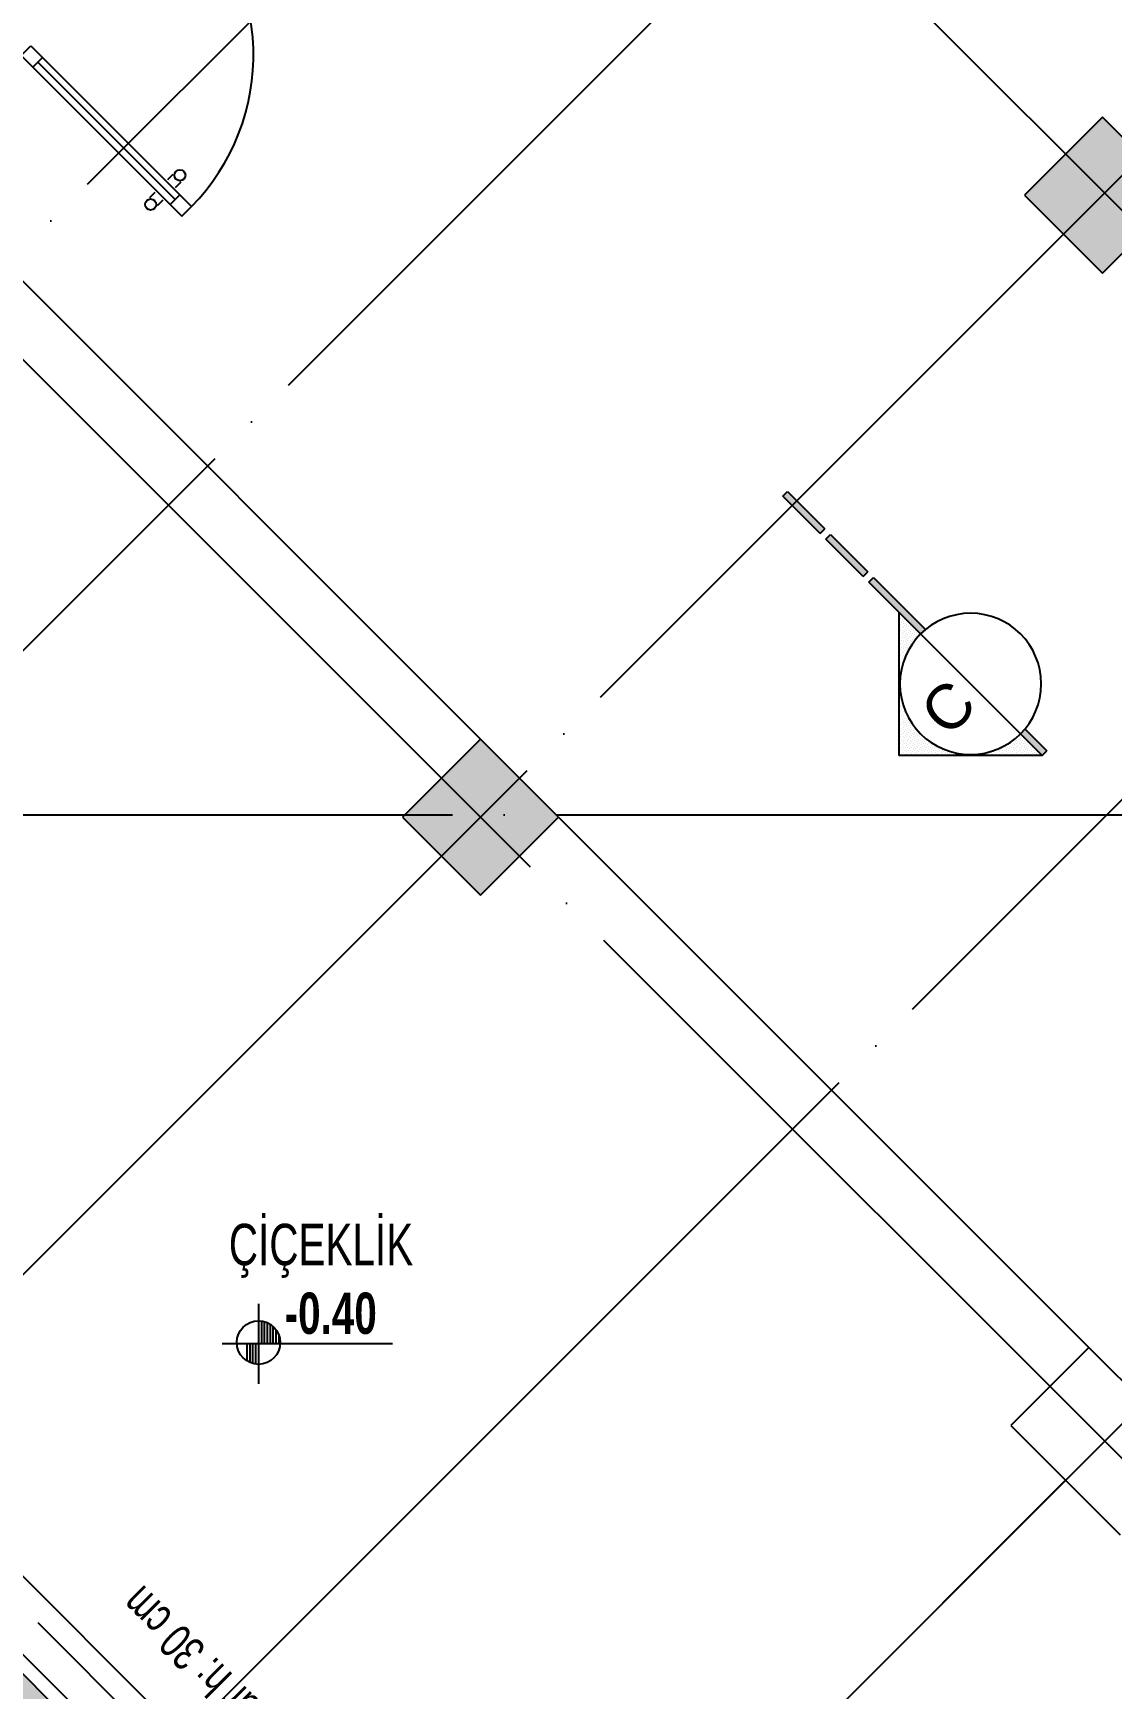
# Model space of a CAD drawing. Extents: x 460786 to 545292, y 30998 to 41694.
# Drawn here: x 488410 to 488801, y 37748 to 38349 of the extents above; entities that cross this region are included whole.
import ezdxf
from ezdxf.enums import TextEntityAlignment as Align

# ---------------------------------------------------------------- set-up
doc = ezdxf.new("R2010")
doc.units = 0
doc.header["$LTSCALE"] = 50
doc.header["$MEASUREMENT"] = 0
doc.linetypes.add('DASHDOT', pattern=[5.5, 5, -0.25, 0, -0.25])
doc.layers.get('0').update_dxf_attribs({"linetype": 'CONTINUOUS'})
for name, color, linetype in [('A-Aks Dikey', 12, 'DASHDOT'), ('A-Aks Yatay', 12, 'DASHDOT'), ('A-Betonarme', 6, 'CONTINUOUS'), ('A-Cam', 160, 'CONTINUOUS'), ('A-Gör 2', 40, 'CONTINUOUS'), ('A-Kesit Yazi', 4, 'CONTINUOUS'), ('A-Kot', 3, 'CONTINUOUS'), ('A-Poz-Kapı', 4, 'CONTINUOUS'), ('A-Tarama 1', 9, 'CONTINUOUS'), ('A-Yazı 1', 200, 'CONTINUOUS'), ('A-Yazı 2', 205, 'CONTINUOUS')]:
    doc.layers.add(name, color=color, linetype=linetype)
doc.styles.add('blkan', font='arial.ttf', dxfattribs={"width": 0.9, "height": 12.5})
doc.styles.get("Standard").update_dxf_attribs({"font": 'arial.ttf', "width": 0.9})
doc.styles.add('STANDARD1', font='arial.ttf')
doc.styles.add('YAZI', font='arialbd.ttf', dxfattribs={"width": 0.9, "height": 150})

# ---------------------------------------------------------------- blocks, each defined once
blk = doc.blocks.new('kapı CK 180p')
at = {"ltscale": 20}
for p, q in [((10, 82.4), (15, 82.4)), ((10, 0), (10, 82.4)), ((15, 0), (15, 82.4)), ((175, 82.4), (170, 82.4)), ((170, 0), (170, 82.4)), ((175, 0), (175, 82.4)), ((10, 76.4), (15, 76.4)), ((12.5, 6), (12.5, 76.4)), ((175, 76.4), (170, 76.4)), ((172.5, 6), (172.5, 76.4)), ((5, 0), (10, 0)), ((5, -5), (5, 0)), ((10, 6), (15, 6)), ((10, 0), (15, 0)), ((10, -5), (10, 0)), ((175, 6), (170, 6)), ((175, 0), (170, 0)), ((5, -5), (10, -5)), ((175, -5), (175, 0)), ((180, 0), (175, 0)), ((180, -5), (175, -5)), ((180, -5), (180, 0))]:
    blk.add_line(p, q, dxfattribs=at)
for p, q in [((6.55, 73.4), (9.4, 73.4)), ((18.45, 73.4), (15.6, 73.4)), ((166.55, 73.4), (169.4, 73.4)), ((178.45, 73.4), (175.6, 73.4)), ((6.55, 69.4), (9.4, 69.4)), ((18.45, 69.4), (15.6, 69.4)), ((166.55, 69.4), (169.4, 69.4)), ((178.45, 69.4), (175.6, 69.4)), ((5, 0), (2.5, 0)), ((5, -5), (2.5, -5)), ((180, 0), (182.5, 0)), ((180, -5), (182.5, -5))]:
    blk.add_line(p, q)
for centre in [(5, 71.4), (20, 71.4), (165, 71.4), (180, 71.4)]:
    blk.add_circle(centre, 2)
for centre, start, end in [((14.33, 4.12), 356.98619, 89.506), ((170.67, 4.12), 90.494, 183.01381)]:
    blk.add_arc(centre, 78.28, start, end)
at = {"layer": 'A-Poz-Kapı', "width": 0.8}
blk.add_attdef('POZNO', (33.25, -3.69), '', height=12.5, rotation=90, dxfattribs=at)
blk = doc.blocks.new('kot-p200')
for p, q in [((11, 26), (11, -46.7)), ((13.6, 10.3), (13.6, -10.4)), ((16.2, 9.8), (16.2, -10.4)), ((18.9, 8.9), (18.9, -10.4)), ((21.5, 7.5), (21.5, -10.4)), ((24.1, 5.6), (24.1, -10.4)), ((26.7, 2.8), (26.7, -10.4)), ((132.5, -10.4), (-21.8, -10.4)), ((0.5, -10.4), (0.5, -25.8)), ((3.1, -10.4), (3.1, -27.2)), ((5.7, -10.4), (5.7, -28.1)), ((8.4, -10.4), (8.4, -28.7)), ((29.4, -1.8), (29.4, -10.4))]:
    blk.add_line(p, q)
blk.add_circle((11.1, -9.2), 19.7)
at = {"style": 'YAZI', "width": 0.7}
blk.add_attdef('KABAKOT', (34.7, -1.3), '', height=37.5, dxfattribs=at)
blk = doc.blocks.new('*X5')
at = {"color": 0}
for p, q in [((116.45625, 395.0875), (116.45625, 395.0875)), ((116.4625, 395.1), (116.4625, 395.1)), ((116.46875, 395.0875), (116.46875, 395.0875)), ((116.475, 395.1), (116.475, 395.1)), ((116.48125, 395.1125), (116.48125, 395.1125)), ((116.48125, 395.0875), (116.48125, 395.0875)), ((116.4875, 395.125), (116.4875, 395.125)), ((116.4875, 395.1), (116.4875, 395.1)), ((116.49375, 395.1125), (116.49375, 395.1125)), ((116.49375, 395.0875), (116.49375, 395.0875)), ((116.5, 395.125), (116.5, 395.125)), ((116.5, 395.1), (116.5, 395.1)), ((116.50625, 395.1375), (116.50625, 395.1375)), ((116.50625, 395.1125), (116.50625, 395.1125)), ((116.50625, 395.0875), (116.50625, 395.0875)), ((116.5125, 395.15), (116.5125, 395.15)), ((116.5125, 395.125), (116.5125, 395.125)), ((116.5125, 395.1), (116.5125, 395.1)), ((116.51875, 395.1375), (116.51875, 395.1375)), ((116.51875, 395.1125), (116.51875, 395.1125)), ((116.51875, 395.0875), (116.51875, 395.0875)), ((116.525, 395.15), (116.525, 395.15)), ((116.525, 395.125), (116.525, 395.125)), ((116.525, 395.1), (116.525, 395.1)), ((116.53125, 395.1625), (116.53125, 395.1625)), ((116.53125, 395.1375), (116.53125, 395.1375)), ((116.53125, 395.1125), (116.53125, 395.1125)), ((116.53125, 395.0875), (116.53125, 395.0875)), ((116.5375, 395.175), (116.5375, 395.175)), ((116.5375, 395.15), (116.5375, 395.15)), ((116.5375, 395.125), (116.5375, 395.125)), ((116.5375, 395.1), (116.5375, 395.1)), ((116.54375, 395.1625), (116.54375, 395.1625)), ((116.54375, 395.1375), (116.54375, 395.1375)), ((116.54375, 395.1125), (116.54375, 395.1125)), ((116.54375, 395.0875), (116.54375, 395.0875)), ((116.55, 395.15), (116.55, 395.15)), ((116.55, 395.125), (116.55, 395.125)), ((116.55, 395.1), (116.55, 395.1)), ((116.55625, 395.1625), (116.55625, 395.1625)), ((116.55625, 395.1375), (116.55625, 395.1375)), ((116.55625, 395.1125), (116.55625, 395.1125)), ((116.55625, 395.0875), (116.55625, 395.0875)), ((116.5625, 395.15), (116.5625, 395.15)), ((116.5625, 395.125), (116.5625, 395.125)), ((116.5625, 395.1), (116.5625, 395.1)), ((116.56875, 395.1375), (116.56875, 395.1375)), ((116.56875, 395.1125), (116.56875, 395.1125)), ((116.56875, 395.0875), (116.56875, 395.0875)), ((116.575, 395.125), (116.575, 395.125)), ((116.575, 395.1), (116.575, 395.1)), ((116.58125, 395.1375), (116.58125, 395.1375)), ((116.58125, 395.1125), (116.58125, 395.1125)), ((116.58125, 395.0875), (116.58125, 395.0875)), ((116.5875, 395.125), (116.5875, 395.125)), ((116.5875, 395.1), (116.5875, 395.1)), ((116.59375, 395.1125), (116.59375, 395.1125)), ((116.59375, 395.0875), (116.59375, 395.0875)), ((116.6, 395.1), (116.6, 395.1)), ((116.60625, 395.1125), (116.60625, 395.1125)), ((116.60625, 395.0875), (116.60625, 395.0875)), ((116.6125, 395.1), (116.6125, 395.1)), ((116.61875, 395.0875), (116.61875, 395.0875)), ((116.63125, 395.0875), (116.63125, 395.0875)), ((116.3625, 395), (116.3625, 395)), ((116.375, 395), (116.375, 395)), ((116.38125, 395.0125), (116.38125, 395.0125)), ((116.3875, 395.025), (116.3875, 395.025)), ((116.3875, 395), (116.3875, 395)), ((116.39375, 395.0125), (116.39375, 395.0125)), ((116.4, 395.025), (116.4, 395.025)), ((116.4, 395), (116.4, 395)), ((116.40625, 395.0375), (116.40625, 395.0375)), ((116.40625, 395.0125), (116.40625, 395.0125)), ((116.4125, 395.05), (116.4125, 395.05)), ((116.4125, 395.025), (116.4125, 395.025)), ((116.4125, 395), (116.4125, 395)), ((116.41875, 395.0375), (116.41875, 395.0375)), ((116.41875, 395.0125), (116.41875, 395.0125)), ((116.425, 395.05), (116.425, 395.05)), ((116.425, 395.025), (116.425, 395.025)), ((116.425, 395), (116.425, 395)), ((116.43125, 395.0625), (116.43125, 395.0625)), ((116.43125, 395.0375), (116.43125, 395.0375)), ((116.43125, 395.0125), (116.43125, 395.0125)), ((116.4375, 395.075), (116.4375, 395.075)), ((116.4375, 395.05), (116.4375, 395.05)), ((116.4375, 395.025), (116.4375, 395.025)), ((116.4375, 395), (116.4375, 395)), ((116.44375, 395.0625), (116.44375, 395.0625)), ((116.44375, 395.0375), (116.44375, 395.0375)), ((116.44375, 395.0125), (116.44375, 395.0125)), ((116.45, 395.075), (116.45, 395.075)), ((116.45, 395.05), (116.45, 395.05)), ((116.45, 395.025), (116.45, 395.025)), ((116.45, 395), (116.45, 395)), ((116.45625, 395.0625), (116.45625, 395.0625)), ((116.45625, 395.0375), (116.45625, 395.0375)), ((116.45625, 395.0125), (116.45625, 395.0125)), ((116.4625, 395.075), (116.4625, 395.075)), ((116.4625, 395.05), (116.4625, 395.05)), ((116.4625, 395.025), (116.4625, 395.025)), ((116.4625, 395), (116.4625, 395)), ((116.46875, 395.0625), (116.46875, 395.0625)), ((116.46875, 395.0375), (116.46875, 395.0375)), ((116.46875, 395.0125), (116.46875, 395.0125)), ((116.475, 395.075), (116.475, 395.075)), ((116.475, 395.05), (116.475, 395.05)), ((116.475, 395.025), (116.475, 395.025)), ((116.48125, 395.0625), (116.48125, 395.0625)), ((116.48125, 395.0375), (116.48125, 395.0375)), ((116.48125, 395.0125), (116.48125, 395.0125)), ((116.4875, 395.075), (116.4875, 395.075)), ((116.4875, 395.05), (116.4875, 395.05)), ((116.4875, 395.025), (116.4875, 395.025)), ((116.49375, 395.0625), (116.49375, 395.0625)), ((116.49375, 395.0375), (116.49375, 395.0375)), ((116.49375, 395.0125), (116.49375, 395.0125)), ((116.5, 395.075), (116.5, 395.075)), ((116.5, 395.05), (116.5, 395.05)), ((116.5, 395.025), (116.5, 395.025)), ((116.50625, 395.0625), (116.50625, 395.0625)), ((116.50625, 395.0375), (116.50625, 395.0375)), ((116.50625, 395.0125), (116.50625, 395.0125)), ((116.5125, 395.075), (116.5125, 395.075)), ((116.5125, 395.05), (116.5125, 395.05)), ((116.5125, 395.025), (116.5125, 395.025)), ((116.51875, 395.0625), (116.51875, 395.0625)), ((116.51875, 395.0375), (116.51875, 395.0375)), ((116.51875, 395.0125), (116.51875, 395.0125)), ((116.525, 395.075), (116.525, 395.075)), ((116.525, 395.05), (116.525, 395.05)), ((116.525, 395.025), (116.525, 395.025)), ((116.53125, 395.0625), (116.53125, 395.0625)), ((116.53125, 395.0375), (116.53125, 395.0375)), ((116.53125, 395.0125), (116.53125, 395.0125)), ((116.5375, 395.075), (116.5375, 395.075)), ((116.5375, 395.05), (116.5375, 395.05)), ((116.5375, 395.025), (116.5375, 395.025)), ((116.54375, 395.0625), (116.54375, 395.0625)), ((116.54375, 395.0375), (116.54375, 395.0375)), ((116.54375, 395.0125), (116.54375, 395.0125)), ((116.55, 395.075), (116.55, 395.075)), ((116.55, 395.05), (116.55, 395.05)), ((116.55, 395.025), (116.55, 395.025)), ((116.55625, 395.0625), (116.55625, 395.0625)), ((116.55625, 395.0375), (116.55625, 395.0375)), ((116.55625, 395.0125), (116.55625, 395.0125)), ((116.5625, 395.075), (116.5625, 395.075)), ((116.5625, 395.05), (116.5625, 395.05)), ((116.5625, 395.025), (116.5625, 395.025)), ((116.56875, 395.0625), (116.56875, 395.0625)), ((116.56875, 395.0375), (116.56875, 395.0375)), ((116.56875, 395.0125), (116.56875, 395.0125)), ((116.575, 395.075), (116.575, 395.075)), ((116.575, 395.05), (116.575, 395.05)), ((116.575, 395.025), (116.575, 395.025)), ((116.58125, 395.0625), (116.58125, 395.0625)), ((116.58125, 395.0375), (116.58125, 395.0375)), ((116.58125, 395.0125), (116.58125, 395.0125)), ((116.5875, 395.075), (116.5875, 395.075)), ((116.5875, 395.05), (116.5875, 395.05)), ((116.5875, 395.025), (116.5875, 395.025)), ((116.59375, 395.0625), (116.59375, 395.0625)), ((116.59375, 395.0375), (116.59375, 395.0375)), ((116.59375, 395.0125), (116.59375, 395.0125)), ((116.6, 395.075), (116.6, 395.075)), ((116.6, 395.05), (116.6, 395.05)), ((116.6, 395.025), (116.6, 395.025)), ((116.60625, 395.0625), (116.60625, 395.0625)), ((116.60625, 395.0375), (116.60625, 395.0375)), ((116.60625, 395.0125), (116.60625, 395.0125)), ((116.6125, 395.075), (116.6125, 395.075)), ((116.6125, 395.05), (116.6125, 395.05)), ((116.6125, 395.025), (116.6125, 395.025)), ((116.61875, 395.0625), (116.61875, 395.0625)), ((116.61875, 395.0375), (116.61875, 395.0375)), ((116.61875, 395.0125), (116.61875, 395.0125)), ((116.625, 395.075), (116.625, 395.075)), ((116.625, 395.05), (116.625, 395.05)), ((116.625, 395.025), (116.625, 395.025)), ((116.625, 395), (116.625, 395)), ((116.63125, 395.0625), (116.63125, 395.0625)), ((116.63125, 395.0375), (116.63125, 395.0375)), ((116.63125, 395.0125), (116.63125, 395.0125)), ((116.6375, 395.075), (116.6375, 395.075)), ((116.6375, 395.05), (116.6375, 395.05)), ((116.6375, 395.025), (116.6375, 395.025)), ((116.6375, 395), (116.6375, 395)), ((116.64375, 395.0625), (116.64375, 395.0625)), ((116.64375, 395.0375), (116.64375, 395.0375)), ((116.64375, 395.0125), (116.64375, 395.0125)), ((116.65, 395.05), (116.65, 395.05)), ((116.65, 395.025), (116.65, 395.025)), ((116.65, 395), (116.65, 395)), ((116.65625, 395.0625), (116.65625, 395.0625)), ((116.65625, 395.0375), (116.65625, 395.0375)), ((116.65625, 395.0125), (116.65625, 395.0125)), ((116.6625, 395.05), (116.6625, 395.05)), ((116.6625, 395.025), (116.6625, 395.025)), ((116.6625, 395), (116.6625, 395)), ((116.66875, 395.0375), (116.66875, 395.0375)), ((116.66875, 395.0125), (116.66875, 395.0125)), ((116.675, 395.025), (116.675, 395.025)), ((116.675, 395), (116.675, 395)), ((116.68125, 395.0375), (116.68125, 395.0375)), ((116.68125, 395.0125), (116.68125, 395.0125)), ((116.6875, 395.025), (116.6875, 395.025)), ((116.6875, 395), (116.6875, 395)), ((116.69375, 395.0125), (116.69375, 395.0125)), ((116.7, 395), (116.7, 395)), ((116.70625, 395.0125), (116.70625, 395.0125)), ((116.7125, 395), (116.7125, 395)), ((116.2625, 394.9), (116.2625, 394.9)), ((116.28125, 394.9125), (116.28125, 394.9125)), ((116.2875, 394.925), (116.2875, 394.925)), ((116.30625, 394.9375), (116.30625, 394.9375)), ((116.3125, 394.95), (116.3125, 394.95)), ((116.325, 394.95), (116.325, 394.95)), ((116.33125, 394.9625), (116.33125, 394.9625)), ((116.3375, 394.975), (116.3375, 394.975)), ((116.34375, 394.9625), (116.34375, 394.9625)), ((116.35, 394.975), (116.35, 394.975)), ((116.35625, 394.9875), (116.35625, 394.9875)), ((116.35625, 394.9625), (116.35625, 394.9625)), ((116.3625, 394.975), (116.3625, 394.975)), ((116.36875, 394.9875), (116.36875, 394.9875)), ((116.375, 394.975), (116.375, 394.975)), ((116.38125, 394.9875), (116.38125, 394.9875)), ((116.39375, 394.9875), (116.39375, 394.9875)), ((116.40625, 394.9875), (116.40625, 394.9875)), ((116.66875, 394.9875), (116.66875, 394.9875)), ((116.68125, 394.9875), (116.68125, 394.9875)), ((116.69375, 394.9875), (116.69375, 394.9875)), ((116.70625, 394.9875), (116.70625, 394.9875)), ((116.7125, 394.975), (116.7125, 394.975)), ((116.71875, 394.9875), (116.71875, 394.9875)), ((116.725, 394.975), (116.725, 394.975)), ((116.73125, 394.9875), (116.73125, 394.9875)), ((116.73125, 394.9625), (116.73125, 394.9625)), ((116.7375, 394.975), (116.7375, 394.975)), ((116.74375, 394.9625), (116.74375, 394.9625)), ((116.75, 394.95), (116.75, 394.95)), ((116.75625, 394.9625), (116.75625, 394.9625)), ((116.7625, 394.95), (116.7625, 394.95)), ((116.76875, 394.9375), (116.76875, 394.9375)), ((116.78125, 394.9375), (116.78125, 394.9375)), ((116.7875, 394.925), (116.7875, 394.925)), ((116.80625, 394.9125), (116.80625, 394.9125)), ((116.18125, 394.8125), (116.18125, 394.8125)), ((116.1875, 394.825), (116.1875, 394.825)), ((116.19375, 394.8125), (116.19375, 394.8125)), ((116.2, 394.825), (116.2, 394.825)), ((116.20625, 394.8375), (116.20625, 394.8375)), ((116.2125, 394.85), (116.2125, 394.85)), ((116.23125, 394.8625), (116.23125, 394.8625)), ((116.2375, 394.875), (116.2375, 394.875)), ((116.25625, 394.8875), (116.25625, 394.8875)), ((116.83125, 394.8875), (116.83125, 394.8875)), ((116.85625, 394.8625), (116.85625, 394.8625)), ((116.8625, 394.85), (116.8625, 394.85)), ((116.88125, 394.8375), (116.88125, 394.8375)), ((116.8875, 394.825), (116.8875, 394.825)), ((116.89375, 394.8125), (116.89375, 394.8125)), ((116.90625, 394.8125), (116.90625, 394.8125)), ((116.08125, 394.7125), (116.08125, 394.7125)), ((116.0875, 394.725), (116.0875, 394.725)), ((116.09375, 394.7125), (116.09375, 394.7125)), ((116.1, 394.725), (116.1, 394.725)), ((116.10625, 394.7375), (116.10625, 394.7375)), ((116.10625, 394.7125), (116.10625, 394.7125)), ((116.1125, 394.75), (116.1125, 394.75)), ((116.1125, 394.725), (116.1125, 394.725)), ((116.11875, 394.7375), (116.11875, 394.7375)), ((116.11875, 394.7125), (116.11875, 394.7125)), ((116.125, 394.75), (116.125, 394.75)), ((116.125, 394.725), (116.125, 394.725)), ((116.13125, 394.7625), (116.13125, 394.7625)), ((116.13125, 394.7375), (116.13125, 394.7375)), ((116.13125, 394.7125), (116.13125, 394.7125)), ((116.1375, 394.775), (116.1375, 394.775)), ((116.1375, 394.75), (116.1375, 394.75)), ((116.1375, 394.725), (116.1375, 394.725)), ((116.14375, 394.7625), (116.14375, 394.7625)), ((116.14375, 394.7375), (116.14375, 394.7375)), ((116.14375, 394.7125), (116.14375, 394.7125)), ((116.15, 394.775), (116.15, 394.775)), ((116.15, 394.75), (116.15, 394.75)), ((116.15, 394.725), (116.15, 394.725)), ((116.15625, 394.7875), (116.15625, 394.7875)), ((116.15625, 394.7625), (116.15625, 394.7625)), ((116.15625, 394.7375), (116.15625, 394.7375)), ((116.1625, 394.8), (116.1625, 394.8)), ((116.1625, 394.775), (116.1625, 394.775)), ((116.1625, 394.75), (116.1625, 394.75)), ((116.16875, 394.7875), (116.16875, 394.7875)), ((116.16875, 394.7625), (116.16875, 394.7625)), ((116.175, 394.8), (116.175, 394.8)), ((116.175, 394.775), (116.175, 394.775)), ((116.18125, 394.7875), (116.18125, 394.7875)), ((116.1875, 394.8), (116.1875, 394.8)), ((116.9, 394.8), (116.9, 394.8)), ((116.90625, 394.7875), (116.90625, 394.7875)), ((116.9125, 394.8), (116.9125, 394.8)), ((116.9125, 394.775), (116.9125, 394.775)), ((116.91875, 394.7875), (116.91875, 394.7875)), ((116.91875, 394.7625), (116.91875, 394.7625)), ((116.925, 394.775), (116.925, 394.775)), ((116.925, 394.75), (116.925, 394.75)), ((116.925, 394.725), (116.925, 394.725)), ((116.93125, 394.7875), (116.93125, 394.7875)), ((116.93125, 394.7625), (116.93125, 394.7625)), ((116.93125, 394.7375), (116.93125, 394.7375)), ((116.93125, 394.7125), (116.93125, 394.7125)), ((116.9375, 394.775), (116.9375, 394.775)), ((116.9375, 394.75), (116.9375, 394.75)), ((116.9375, 394.725), (116.9375, 394.725)), ((116.94375, 394.7625), (116.94375, 394.7625)), ((116.94375, 394.7375), (116.94375, 394.7375)), ((116.94375, 394.7125), (116.94375, 394.7125)), ((116.95, 394.75), (116.95, 394.75)), ((116.95, 394.725), (116.95, 394.725)), ((116.95625, 394.7625), (116.95625, 394.7625)), ((116.95625, 394.7375), (116.95625, 394.7375)), ((116.95625, 394.7125), (116.95625, 394.7125)), ((116.9625, 394.75), (116.9625, 394.75)), ((116.9625, 394.725), (116.9625, 394.725)), ((116.96875, 394.7375), (116.96875, 394.7375)), ((116.96875, 394.7125), (116.96875, 394.7125)), ((116.975, 394.725), (116.975, 394.725)), ((116.98125, 394.7375), (116.98125, 394.7375)), ((116.98125, 394.7125), (116.98125, 394.7125)), ((116.9875, 394.725), (116.9875, 394.725)), ((116.99375, 394.7125), (116.99375, 394.7125)), ((117.00625, 394.7125), (117.00625, 394.7125)), ((115.9875, 394.625), (115.9875, 394.625)), ((116, 394.625), (116, 394.625)), ((116.00625, 394.6375), (116.00625, 394.6375)), ((116.0125, 394.65), (116.0125, 394.65)), ((116.0125, 394.625), (116.0125, 394.625)), ((116.01875, 394.6375), (116.01875, 394.6375)), ((116.025, 394.65), (116.025, 394.65)), ((116.025, 394.625), (116.025, 394.625)), ((116.03125, 394.6625), (116.03125, 394.6625)), ((116.03125, 394.6375), (116.03125, 394.6375)), ((116.0375, 394.675), (116.0375, 394.675)), ((116.0375, 394.65), (116.0375, 394.65)), ((116.0375, 394.625), (116.0375, 394.625)), ((116.04375, 394.6625), (116.04375, 394.6625)), ((116.04375, 394.6375), (116.04375, 394.6375)), ((116.05, 394.675), (116.05, 394.675)), ((116.05, 394.65), (116.05, 394.65)), ((116.05, 394.625), (116.05, 394.625)), ((116.05625, 394.6875), (116.05625, 394.6875)), ((116.05625, 394.6625), (116.05625, 394.6625)), ((116.05625, 394.6375), (116.05625, 394.6375)), ((116.0625, 394.7), (116.0625, 394.7)), ((116.0625, 394.675), (116.0625, 394.675)), ((116.0625, 394.65), (116.0625, 394.65)), ((116.0625, 394.625), (116.0625, 394.625)), ((116.06875, 394.6875), (116.06875, 394.6875)), ((116.06875, 394.6625), (116.06875, 394.6625)), ((116.06875, 394.6375), (116.06875, 394.6375)), ((116.075, 394.7), (116.075, 394.7)), ((116.075, 394.675), (116.075, 394.675)), ((116.075, 394.65), (116.075, 394.65)), ((116.075, 394.625), (116.075, 394.625)), ((116.08125, 394.6875), (116.08125, 394.6875)), ((116.08125, 394.6625), (116.08125, 394.6625)), ((116.08125, 394.6375), (116.08125, 394.6375)), ((116.0875, 394.7), (116.0875, 394.7)), ((116.0875, 394.675), (116.0875, 394.675)), ((116.0875, 394.65), (116.0875, 394.65)), ((116.0875, 394.625), (116.0875, 394.625)), ((116.09375, 394.6875), (116.09375, 394.6875)), ((116.09375, 394.6625), (116.09375, 394.6625)), ((116.09375, 394.6375), (116.09375, 394.6375)), ((116.1, 394.7), (116.1, 394.7)), ((116.1, 394.675), (116.1, 394.675)), ((116.1, 394.65), (116.1, 394.65)), ((116.1, 394.625), (116.1, 394.625)), ((116.10625, 394.6875), (116.10625, 394.6875)), ((116.10625, 394.6625), (116.10625, 394.6625)), ((116.10625, 394.6375), (116.10625, 394.6375)), ((116.1125, 394.7), (116.1125, 394.7)), ((116.1125, 394.675), (116.1125, 394.675)), ((116.1125, 394.65), (116.1125, 394.65)), ((116.1125, 394.625), (116.1125, 394.625)), ((116.11875, 394.6875), (116.11875, 394.6875)), ((116.11875, 394.6625), (116.11875, 394.6625)), ((116.11875, 394.6375), (116.11875, 394.6375)), ((116.125, 394.7), (116.125, 394.7)), ((116.125, 394.675), (116.125, 394.675)), ((116.125, 394.65), (116.125, 394.65)), ((116.125, 394.625), (116.125, 394.625)), ((116.13125, 394.6875), (116.13125, 394.6875)), ((116.13125, 394.6625), (116.13125, 394.6625)), ((116.13125, 394.6375), (116.13125, 394.6375)), ((116.1375, 394.7), (116.1375, 394.7)), ((116.1375, 394.675), (116.1375, 394.675)), ((116.1375, 394.65), (116.1375, 394.65)), ((116.1375, 394.625), (116.1375, 394.625)), ((116.14375, 394.6875), (116.14375, 394.6875)), ((116.14375, 394.6625), (116.14375, 394.6625)), ((116.15, 394.7), (116.15, 394.7)), ((116.9375, 394.7), (116.9375, 394.7)), ((116.9375, 394.675), (116.9375, 394.675)), ((116.94375, 394.6875), (116.94375, 394.6875)), ((116.94375, 394.6625), (116.94375, 394.6625)), ((116.94375, 394.6375), (116.94375, 394.6375)), ((116.95, 394.7), (116.95, 394.7)), ((116.95, 394.675), (116.95, 394.675)), ((116.95, 394.65), (116.95, 394.65)), ((116.95, 394.625), (116.95, 394.625)), ((116.95625, 394.6875), (116.95625, 394.6875)), ((116.95625, 394.6625), (116.95625, 394.6625)), ((116.95625, 394.6375), (116.95625, 394.6375)), ((116.9625, 394.7), (116.9625, 394.7)), ((116.9625, 394.675), (116.9625, 394.675)), ((116.9625, 394.65), (116.9625, 394.65)), ((116.9625, 394.625), (116.9625, 394.625)), ((116.96875, 394.6875), (116.96875, 394.6875)), ((116.96875, 394.6625), (116.96875, 394.6625)), ((116.96875, 394.6375), (116.96875, 394.6375)), ((116.975, 394.7), (116.975, 394.7)), ((116.975, 394.675), (116.975, 394.675)), ((116.975, 394.65), (116.975, 394.65)), ((116.975, 394.625), (116.975, 394.625)), ((116.98125, 394.6875), (116.98125, 394.6875)), ((116.98125, 394.6625), (116.98125, 394.6625)), ((116.98125, 394.6375), (116.98125, 394.6375)), ((116.9875, 394.7), (116.9875, 394.7)), ((116.9875, 394.675), (116.9875, 394.675)), ((116.9875, 394.65), (116.9875, 394.65)), ((116.9875, 394.625), (116.9875, 394.625)), ((116.99375, 394.6875), (116.99375, 394.6875)), ((116.99375, 394.6625), (116.99375, 394.6625)), ((116.99375, 394.6375), (116.99375, 394.6375)), ((117, 394.7), (117, 394.7)), ((117, 394.675), (117, 394.675)), ((117, 394.65), (117, 394.65)), ((117, 394.625), (117, 394.625)), ((117.00625, 394.6875), (117.00625, 394.6875)), ((117.00625, 394.6625), (117.00625, 394.6625)), ((117.00625, 394.6375), (117.00625, 394.6375)), ((117.0125, 394.7), (117.0125, 394.7)), ((117.0125, 394.675), (117.0125, 394.675)), ((117.0125, 394.65), (117.0125, 394.65)), ((117.0125, 394.625), (117.0125, 394.625)), ((117.01875, 394.6875), (117.01875, 394.6875)), ((117.01875, 394.6625), (117.01875, 394.6625)), ((117.01875, 394.6375), (117.01875, 394.6375)), ((117.025, 394.675), (117.025, 394.675)), ((117.025, 394.65), (117.025, 394.65)), ((117.025, 394.625), (117.025, 394.625)), ((117.03125, 394.6875), (117.03125, 394.6875)), ((117.03125, 394.6625), (117.03125, 394.6625)), ((117.03125, 394.6375), (117.03125, 394.6375)), ((117.0375, 394.675), (117.0375, 394.675)), ((117.0375, 394.65), (117.0375, 394.65)), ((117.0375, 394.625), (117.0375, 394.625)), ((117.04375, 394.6625), (117.04375, 394.6625)), ((117.04375, 394.6375), (117.04375, 394.6375)), ((117.05, 394.65), (117.05, 394.65)), ((117.05, 394.625), (117.05, 394.625)), ((117.05625, 394.6625), (117.05625, 394.6625)), ((117.05625, 394.6375), (117.05625, 394.6375)), ((117.0625, 394.65), (117.0625, 394.65)), ((117.0625, 394.625), (117.0625, 394.625)), ((117.06875, 394.6375), (117.06875, 394.6375)), ((117.075, 394.625), (117.075, 394.625)), ((117.08125, 394.6375), (117.08125, 394.6375)), ((117.0875, 394.625), (117.0875, 394.625)), ((115.98125, 394.6125), (115.98125, 394.6125)), ((115.99375, 394.6125), (115.99375, 394.6125)), ((116.00625, 394.6125), (116.00625, 394.6125)), ((116.01875, 394.6125), (116.01875, 394.6125)), ((116.03125, 394.6125), (116.03125, 394.6125)), ((116.04375, 394.6125), (116.04375, 394.6125)), ((116.05625, 394.6125), (116.05625, 394.6125)), ((116.06875, 394.6125), (116.06875, 394.6125)), ((116.08125, 394.6125), (116.08125, 394.6125)), ((116.09375, 394.6125), (116.09375, 394.6125)), ((116.10625, 394.6125), (116.10625, 394.6125)), ((116.11875, 394.6125), (116.11875, 394.6125)), ((116.13125, 394.6125), (116.13125, 394.6125)), ((116.94375, 394.6125), (116.94375, 394.6125)), ((116.95625, 394.6125), (116.95625, 394.6125)), ((116.96875, 394.6125), (116.96875, 394.6125)), ((116.98125, 394.6125), (116.98125, 394.6125)), ((116.99375, 394.6125), (116.99375, 394.6125)), ((117.00625, 394.6125), (117.00625, 394.6125)), ((117.01875, 394.6125), (117.01875, 394.6125)), ((117.03125, 394.6125), (117.03125, 394.6125)), ((117.04375, 394.6125), (117.04375, 394.6125)), ((117.05625, 394.6125), (117.05625, 394.6125)), ((117.06875, 394.6125), (117.06875, 394.6125)), ((117.08125, 394.6125), (117.08125, 394.6125)), ((117.09375, 394.6125), (117.09375, 394.6125)), ((117.10625, 394.6125), (117.10625, 394.6125))]:
    blk.add_line(p, q, dxfattribs=at)
blk = doc.blocks.new('kesit-p2')
h = blk.add_hatch()
h.set_pattern_fill('DOTS', scale=0.2, angle=90)
h.set_pattern_definition([(90, (294857.23727, 191937.31927), (-0.3175, 0.15875), [0, -0.3175])])
h.paths.add_polyline_path([(107.49, 62.37), (107.49, 51.2, -0.023249), (109.87, 51.09), (109.87, 62.37)])
h.paths.add_polyline_path([(107.49, 0), (107.49, -11.17), (107.49, -26.52), (109.87, -26.52), (109.87, 0.11, -0.023249)])
h.paths.add_polyline_path([(107.49, -29.51), (107.49, -48.56), (109.87, -48.56), (109.87, -29.51)])
h.paths.add_polyline_path([(107.49, -51.55), (107.49, -70.59), (109.87, -70.59), (109.87, -51.55)])
at = {"color": 0}
for p, q in [((107.49, 62.37), (70.72, 25.6)), ((107.49, -11.17), (107.49, 62.37)), ((109.87, 51.09), (109.87, 62.37)), ((107.49, -11.17), (70.72, 25.6)), ((109.87, -26.52), (109.87, 0.11)), ((109.87, -48.56), (109.87, -29.51)), ((109.87, -70.59), (109.87, -51.55))]:
    blk.add_line(p, q, dxfattribs=at)
for p, q in [((107.49, 62.37), (109.87, 62.37)), ((107.49, -11.17), (107.49, -26.52)), ((107.49, -26.52), (109.87, -26.52)), ((107.49, -29.51), (107.49, -48.56)), ((107.49, -29.51), (109.87, -29.51)), ((107.49, -48.56), (109.87, -48.56)), ((107.49, -51.55), (107.49, -70.59)), ((107.49, -51.55), (109.87, -51.55)), ((107.49, -70.59), (109.87, -70.59))]:
    blk.add_line(p, q)
blk.add_circle((107.49, 25.6), 25.6, dxfattribs=at)
at = {"color": 7, "xscale": 64, "yscale": 64, "zscale": 64, "rotation": 90}
blk.add_blockref('*X5', (25362.39, -7433.1), dxfattribs=at)
at = {"style": 'STANDARD1'}
blk.add_attdef('TEXT', text='', height=16, dxfattribs=at).set_placement((95.69, 25.83), align=Align.MIDDLE_CENTER)
at = {"style": 'STANDARD1', "width": 0.6}
blk.add_attdef('TEXT', text='', height=12, dxfattribs=at).set_placement((119.93, 26.59), align=Align.MIDDLE_CENTER)

msp = doc.modelspace()

# ---------------------------------------------------------------- hatches: boundary and pattern name
at = {"layer": 'A-Tarama 1'}
h = msp.add_hatch(dxfattribs=at)
h.set_pattern_fill('ANSI33', color=256, scale=30, angle=180, style=0)
h.set_pattern_definition([(225, (-3046.124, 1950.459), (5.30330086, -5.30330086), []), (225, (-3051.4276, 1950.459), (5.30330086, -5.30330086), [3.75, -1.875])])
h.paths.add_polyline_path([(487640.47, 38519.78), (487617.84, 38497.15), (487646.12, 38468.87), (487668.75, 38491.49)])
h.paths.add_polyline_path([(487666.63, 38545.94), (487644, 38523.31), (487672.29, 38495.03), (487694.91, 38517.66)])
h.paths.add_polyline_path([(487414.19, 38746.05), (487391.56, 38723.42), (487419.85, 38695.14), (487442.48, 38717.77)])
h.paths.add_polyline_path([(487468.64, 38743.93), (487440.35, 38772.21), (487417.73, 38749.59), (487446.01, 38721.3)])
h.paths.add_polyline_path([(487921.19, 38743.93), (487892.9, 38772.21), (487864.62, 38743.93), (487892.9, 38715.65)])
h.paths.add_polyline_path([(488147.46, 38517.66), (488119.18, 38545.94), (488090.89, 38517.66), (488105.03, 38503.51), (488119.18, 38489.37)])
h.paths.add_polyline_path([(487895.02, 38265.22), (487866.74, 38293.5), (487844.11, 38270.88), (487872.4, 38242.59)])
h.paths.add_polyline_path([(488124.83, 38099.05), (488096.55, 38070.76), (488124.83, 38042.48), (488153.12, 38070.76)])
h.paths.add_polyline_path([(488139.68, 38020.56), (488122.01, 38002.88), (488130.49, 37994.4), (488211.81, 37913.08), (488229.49, 37930.76)])
h.paths.add_polyline_path([(488394.24, 37766), (488376.56, 37748.32), (488447.27, 37677.61), (488464.95, 37695.29)])
h.paths.add_polyline_path([(488540.61, 37619.63), (488517.99, 37597), (488546.27, 37568.72), (488568.9, 37591.35)])
h.paths.add_polyline_path([(488820.53, 38295.53), (488797.9, 38318.16), (488769.62, 38289.87), (488797.9, 38261.59), (488826.19, 38289.87)])
h.paths.add_polyline_path([(488600.72, 38064.4), (488595.06, 38070.06), (488572.43, 38092.69), (488544.15, 38064.4), (488572.43, 38036.12)])
h.paths.add_polyline_path([(488374.44, 38290.68), (488346.16, 38318.96), (488317.87, 38290.68), (488346.16, 38262.39)])
h.paths.add_polyline_path([(488595.06, 38522.61), (488572.43, 38545.23), (488544.15, 38516.95), (488572.43, 38488.66), (488600.72, 38516.95)])
h.paths.add_polyline_path([(489053.72, 38517.4), (489025.43, 38545.69), (488997.15, 38517.4), (489025.43, 38489.12)])
h.paths.add_polyline_path([(489037.58, 38965.13), (489037.58, 38990.48), (489012.58, 38990.48), (489012.58, 38975.48), (488798.35, 38761.25), (488584.58, 38975.03), (488584.58, 38990.03), (488559.58, 38990.03), (488559.58, 38964.67), (488798.35, 38725.9)])
h.paths.add_polyline_path([(488373.74, 38743.93), (488345.45, 38772.21), (488317.17, 38743.93), (488345.45, 38715.65)])
h.paths.add_polyline_path([(488147.46, 38970.2), (488119.18, 38998.49), (488090.89, 38970.2), (488119.18, 38941.92)])
h.paths.add_polyline_path([(487694.91, 38970.2), (487666.63, 38998.49), (487638.34, 38970.2), (487666.63, 38941.92)])
h.paths.add_polyline_path([(487892.9, 39224.76), (487864.62, 39196.48), (487892.9, 39168.19), (487921.19, 39196.48)])
h.paths.add_polyline_path([(487910.93, 39648.67), (488128.37, 39866.11), (488110.69, 39883.79), (487875.58, 39648.67), (488119.53, 39404.72), (488137.21, 39422.4)])
h.paths.add_polyline_path([(487720.02, 39910.3), (487702.34, 39927.98), (487666.98, 39892.63), (487631.63, 39927.98), (487613.95, 39910.3), (487666.98, 39857.27)])
h.paths.add_polyline_path([(487021.75, 40097.33), (486993.46, 40125.62), (486965.18, 40097.33), (486993.46, 40069.05)])
h.paths.add_polyline_path([(486767.19, 39899.34), (486738.9, 39871.06), (486767.19, 39842.77), (486795.47, 39871.06)])
h.paths.add_polyline_path([(486514.04, 39646.2), (486491.42, 39623.57), (486519.7, 39595.29), (486542.33, 39617.91)])
h.paths.add_polyline_path([(486540.21, 39672.36), (486517.58, 39649.73), (486545.86, 39621.45), (486568.49, 39644.08)])
h.paths.add_polyline_path([(487266.76, 40292.85), (487231.4, 40328.2), (487267.11, 40363.91), (487249.44, 40381.59), (487196.05, 40328.2), (487249.08, 40275.17)])
h.paths.add_polyline_path([(488133.08, 40226.23), (488000.88, 40226.23), (487983.2, 40208.56), (488000.88, 40190.88), (488011.24, 40201.23), (488108.08, 40201.23), (488108.08, 40092.2), (488133.08, 40092.2)])
h.paths.add_polyline_path([(488593.08, 40122.2), (488553.08, 40122.2), (488553.08, 40082.2), (488593.08, 40082.2)])
h.paths.add_polyline_path([(489046.08, 40122.2), (489006.08, 40122.2), (489006.08, 40082.2), (489046.08, 40082.2)])
h.paths.add_polyline_path([(489046.08, 39669.2), (489006.08, 39669.2), (489006.08, 39629.2), (489046.08, 39629.2)])
h.paths.add_polyline_path([(488593.08, 39669.2), (488553.08, 39669.2), (488553.08, 39629.2), (488593.08, 39629.2)])

# ---------------------------------------------------------------- linework, layer by layer
at = {"layer": 'A-Aks Dikey', "ltscale": 1.5}
for p, q in [((486509.27, 40580.12), (489321.36, 37768.02)), ((486282.99, 40353.84), (489095.08, 37541.75)), ((486077.93, 40106.35), (488847.6, 37336.69))]:
    msp.add_line(p, q, dxfattribs=at)
at = {"layer": 'A-Aks Yatay', "ltscale": 1.5}
for p, q in [((487846.47, 37710.37), (489394.5, 39258.4)), ((487919.3, 37637.54), (489467.33, 39185.57)), ((488032.43, 37524.4), (489580.47, 39072.43)), ((488145.57, 37411.27), (489693.6, 38959.3)), ((488258.71, 37298.13), (489806.74, 38846.16)), ((486949.49, 38065.2), (494804.32, 38065.2))]:
    msp.add_line(p, q, dxfattribs=at)
at = {"layer": 'A-Betonarme'}
for p, q in [((488797.9, 38318.16), (488769.62, 38289.87)), ((488826.19, 38289.87), (488797.9, 38318.16)), ((488769.62, 38289.87), (488797.9, 38261.59)), ((488797.9, 38261.59), (488826.19, 38289.87)), ((488572.43, 38092.69), (488544.15, 38064.4)), ((488600.72, 38064.4), (488572.43, 38092.69)), ((488600.72, 38064.4), (488595.06, 38070.06)), ((488544.15, 38064.4), (488572.43, 38036.12)), ((488572.43, 38036.12), (488600.72, 38064.4)), ((488394.24, 37766), (488464.95, 37695.29))]:
    msp.add_line(p, q, dxfattribs=at)
at = {"layer": 'A-Gör 2'}
for p, q in [((488374.44, 38290.68), (488572.43, 38092.69)), ((488600.72, 38064.4), (488793.05, 37872.07)), ((488138.98, 38056.62), (488558.29, 37637.31)), ((488124.83, 38042.48), (488544.15, 37623.17)), ((488793.05, 37872.07), (488764.77, 37843.78)), ((488832.65, 37832.47), (488793.05, 37872.07)), ((488764.77, 37843.78), (488804.36, 37804.19)), ((488586.57, 37625.99), (488784.56, 37823.98))]:
    msp.add_line(p, q, dxfattribs=at)

# ---------------------------------------------------------------- block references
at = {"layer": 'A-Cam', "rotation": 224.999999999855}
msp.add_blockref('kapı CK 180p', (488529.65, 38464.27), dxfattribs=at).add_auto_attribs({'POZNO': 'ACK1 280/300'})
at = {"layer": 'A-Kesit Yazi'}
ref = msp.add_blockref('kesit-p2', (488656.02, 38054.8), dxfattribs=dict(at, xscale=-1, rotation=225.0000000000834))
ref.add_attrib('TEXT', 'C', dxfattribs={"layer": '0', "height": 16, "rotation": 45, "style": 'STANDARD1'}).set_placement((488741.95, 38104.2), align=Align.MIDDLE_CENTER)
at = {"layer": 'A-Kot', "xscale": 0.4000000000029104, "yscale": 0.4000000000029104, "zscale": 0.4000000000029104}
msp.add_blockref('kot-p200', (488487.56, 37877.55), dxfattribs=at).add_auto_attribs({'KABAKOT': '-0.40'})

# ---------------------------------------------------------------- texts
at = {"layer": 'A-Yazı 1', "style": 'blkan', "width": 0.7}
msp.add_text('ÇİÇEKLİK', height=15, dxfattribs=at).set_placement((488481.21, 37901.94))
at = {"layer": 'A-Yazı 2', "style": 'blkan', "width": 0.7}
msp.add_text('Trav. kaplama bordür h: 30 cm', height=12.5, rotation=135, dxfattribs=at).set_placement((488567.58, 37668.84))

doc.saveas('drawing.dxf')
